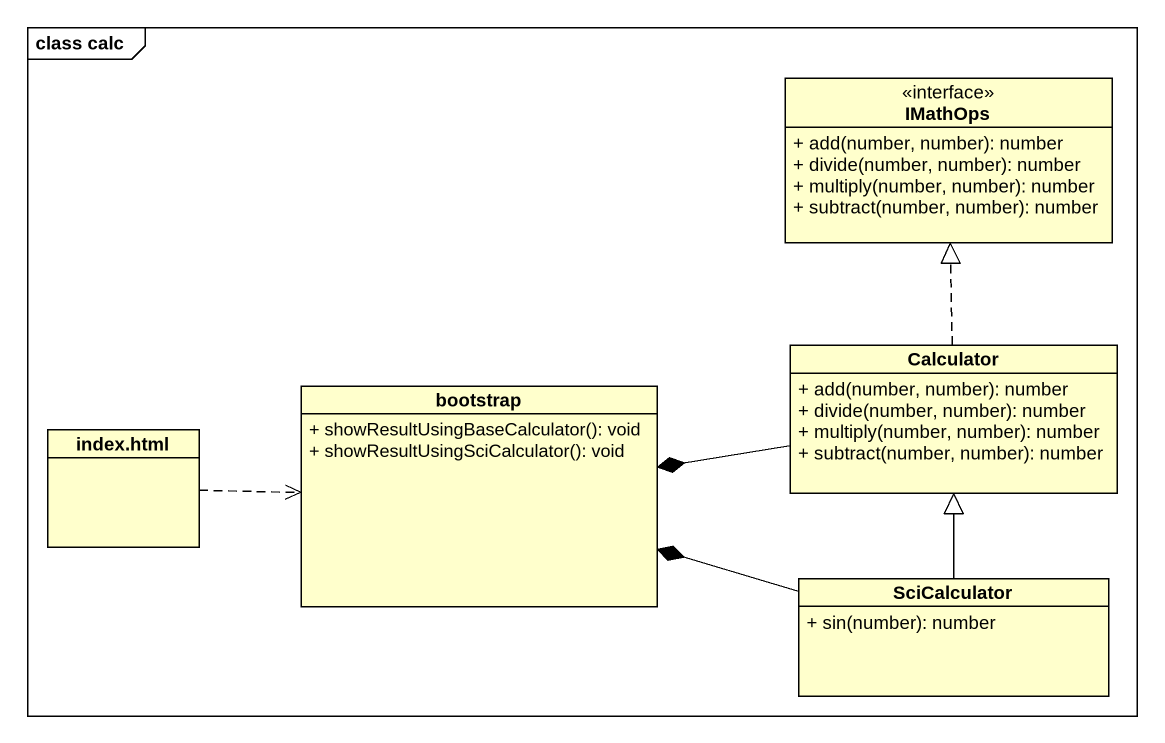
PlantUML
@startuml
mainframe class calc
hide circle
hide empty members
skinparam classAttributeIconSize 0
class IMathOps <<interface>> {
  + add(number, number): number
  + divide(number, number): number
  + multiply(number, number): number
  + subtract(number, number): number
}
class bootstrap {
  + showResultUsingBaseCalculator(): void
  + showResultUsingSciCalculator(): void
}
class Calculator {
  + add(number, number): number
  + divide(number, number): number
  + multiply(number, number): number
  + subtract(number, number): number
}
class "index.html" as index_html
class SciCalculator {
  + sin(number): number
}
Calculator .up.|> IMathOps
Calculator -left-* bootstrap
index_html .right.> bootstrap
SciCalculator -left-* bootstrap
SciCalculator -up-|> Calculator
@enduml
